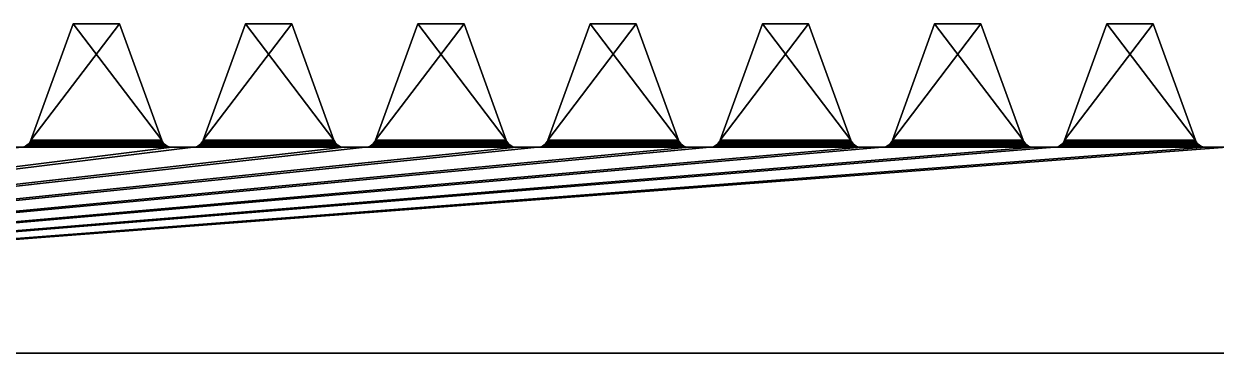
# Model space of a CAD drawing. Extents: x -15.2 to -4.5, y 0 to 0.6.
# Drawn here: x -12.343 to -10.042, y 0 to 0.635 of the extents above; entities that cross this region are included whole.
import ezdxf

# ---------------------------------------------------------------- set-up
doc = ezdxf.new("R2010")
doc.units = 0
doc.layers.add('4_21in_rac', color=253, linetype='CONTINUOUS')

msp = doc.modelspace()

# ---------------------------------------------------------------- meshes
at = {"layer": '4_21in_rac', "color": 253}
mesh = msp.add_polyface(dxfattribs=at)
corners = [(-12.580112, 0.635, 0.3175), (-12.580112, 0.635, -0.3175), (-12.490909, 0.635, -0.3175), (-12.490909, 0.635, 0.3175), (-12.401653, 0.40089, -0.3175), (-12.404133, 0.402925, -0.3175), (-12.666888, 0.402925, -0.3175), (-12.406275, 0.405314, -0.3175), (-12.664747, 0.405314, -0.3175), (-12.661669, 0.410923, -0.3175), (-12.408028, 0.408001, -0.3175), (-12.409352, 0.410923, -0.3175), (-12.662993, 0.408001, -0.3175), (-12.669368, 0.40089, -0.3175), (-12.669368, 0.40089, 0.3175), (-12.666888, 0.402925, 0.3175), (-12.403109, 0.402007, 0.3175), (-12.409352, 0.410923, 0.3175), (-12.662993, 0.408001, 0.3175), (-12.661669, 0.410923, 0.3175), (-12.664747, 0.405314, 0.3175), (-12.407803, 0.407601, 0.3175), (-12.4057, 0.404598, 0.3175), (-12.247626, 0.635, -0.3175), (-12.247626, 0.635, 0.3175), (-12.329183, 0.410923, 0.3175), (-12.329183, 0.410923, -0.3175), (-12.330507, 0.408001, 0.3175), (-12.332261, 0.405314, -0.3175), (-12.330507, 0.408001, -0.3175), (-12.334402, 0.402925, 0.3175), (-12.336882, 0.40089, -0.3175), (-12.334402, 0.402925, -0.3175), (-12.336882, 0.40089, 0.3175), (-12.332261, 0.405314, 0.3175)]
mesh.append_faces([[corners[k] for k in face] for face in [(0, 1, 2), (0, 2, 3), (4, 5, 6), (5, 7, 8), (9, 10, 11), (11, 2, 1), (7, 10, 12), (11, 1, 9), (10, 9, 12), (7, 12, 8), (5, 8, 6), (4, 6, 13), (14, 15, 16), (17, 18, 19), (20, 18, 21), (19, 0, 3), (15, 20, 22), (19, 3, 17), (18, 17, 21), (20, 21, 22), (15, 22, 16), (23, 24, 25), (23, 25, 26), (26, 25, 27), (27, 28, 29), (30, 31, 32), (30, 33, 31), (34, 30, 32), (34, 32, 28), (27, 34, 28), (26, 27, 29), (17, 3, 11), (3, 2, 11), (16, 5, 4), (21, 10, 7), (17, 11, 10), (16, 22, 5), (10, 21, 17), (22, 21, 7), (22, 7, 5)]], dxfattribs={"color": 253})
mesh = msp.add_polyface(dxfattribs=at)
corners = [(-12.247626, 0.635, 0.3175), (-12.247626, 0.635, -0.3175), (-12.158423, 0.635, -0.3175), (-12.158423, 0.635, 0.3175), (-12.069167, 0.40089, -0.3175), (-12.071647, 0.402925, -0.3175), (-12.334402, 0.402925, -0.3175), (-12.073789, 0.405314, -0.3175), (-12.332261, 0.405314, -0.3175), (-12.329183, 0.410923, -0.3175), (-12.075542, 0.408001, -0.3175), (-12.076866, 0.410923, -0.3175), (-12.330507, 0.408001, -0.3175), (-12.336882, 0.40089, -0.3175), (-12.336882, 0.40089, 0.3175), (-12.334402, 0.402925, 0.3175), (-12.070623, 0.402007, 0.3175), (-12.076866, 0.410923, 0.3175), (-12.330507, 0.408001, 0.3175), (-12.329183, 0.410923, 0.3175), (-12.332261, 0.405314, 0.3175), (-12.075317, 0.407601, 0.3175), (-12.073214, 0.404598, 0.3175), (-11.91514, 0.635, -0.3175), (-11.91514, 0.635, 0.3175), (-11.996697, 0.410923, 0.3175), (-11.996697, 0.410923, -0.3175), (-11.998021, 0.408001, 0.3175), (-11.999775, 0.405314, -0.3175), (-11.998021, 0.408001, -0.3175), (-12.001916, 0.402925, 0.3175), (-12.004396, 0.40089, -0.3175), (-12.001916, 0.402925, -0.3175), (-12.004396, 0.40089, 0.3175), (-11.999775, 0.405314, 0.3175)]
mesh.append_faces([[corners[k] for k in face] for face in [(0, 1, 2), (0, 2, 3), (4, 5, 6), (5, 7, 8), (9, 10, 11), (11, 2, 1), (7, 10, 12), (11, 1, 9), (10, 9, 12), (7, 12, 8), (5, 8, 6), (4, 6, 13), (14, 15, 16), (17, 18, 19), (20, 18, 21), (19, 0, 3), (15, 20, 22), (19, 3, 17), (18, 17, 21), (20, 21, 22), (15, 22, 16), (23, 24, 25), (23, 25, 26), (26, 25, 27), (27, 28, 29), (30, 31, 32), (30, 33, 31), (34, 30, 32), (34, 32, 28), (27, 34, 28), (26, 27, 29), (17, 3, 11), (3, 2, 11), (16, 5, 4), (21, 10, 7), (17, 11, 10), (16, 22, 5), (10, 21, 17), (22, 21, 7), (22, 7, 5)]], dxfattribs={"color": 253})
mesh = msp.add_polyface(dxfattribs=at)
corners = [(-11.91514, 0.635, 0.3175), (-11.91514, 0.635, -0.3175), (-11.825937, 0.635, -0.3175), (-11.825937, 0.635, 0.3175), (-11.736681, 0.40089, -0.3175), (-11.739161, 0.402925, -0.3175), (-12.001916, 0.402925, -0.3175), (-11.996697, 0.410923, -0.3175), (-11.743056, 0.408001, -0.3175), (-11.74438, 0.410923, -0.3175), (-11.741303, 0.405314, -0.3175), (-11.998021, 0.408001, -0.3175), (-11.999775, 0.405314, -0.3175), (-12.004396, 0.40089, 0.3175), (-12.001916, 0.402925, 0.3175), (-11.739161, 0.402925, 0.3175), (-11.74438, 0.410923, 0.3175), (-11.998021, 0.408001, 0.3175), (-11.996697, 0.410923, 0.3175), (-11.999775, 0.405314, 0.3175), (-11.743056, 0.408001, 0.3175), (-11.741303, 0.405314, 0.3175), (-11.582654, 0.635, -0.3175), (-11.582654, 0.635, 0.3175), (-11.664211, 0.410923, 0.3175), (-11.664211, 0.410923, -0.3175), (-11.665535, 0.408001, 0.3175), (-11.667289, 0.405314, -0.3175), (-11.665535, 0.408001, -0.3175), (-11.66943, 0.402925, 0.3175), (-11.67191, 0.40089, -0.3175), (-11.66943, 0.402925, -0.3175), (-11.67191, 0.40089, 0.3175), (-11.667289, 0.405314, 0.3175), (-11.736681, 0.40089, 0.3175)]
mesh.append_faces([[corners[k] for k in face] for face in [(0, 1, 2), (0, 2, 3), (4, 5, 6), (7, 8, 9), (10, 8, 11), (9, 2, 1), (5, 10, 12), (9, 1, 7), (8, 7, 11), (10, 11, 12), (5, 12, 6), (13, 14, 15), (16, 17, 18), (19, 17, 20), (18, 0, 3), (14, 19, 21), (18, 3, 16), (17, 16, 20), (19, 20, 21), (14, 21, 15), (22, 23, 24), (22, 24, 25), (25, 24, 26), (26, 27, 28), (29, 30, 31), (29, 32, 30), (33, 29, 31), (33, 31, 27), (26, 33, 27), (25, 26, 28), (16, 3, 9), (3, 2, 9), (15, 10, 5), (20, 9, 8), (34, 15, 5), (15, 21, 10), (9, 20, 16), (21, 20, 8), (21, 8, 10), (34, 5, 4)]], dxfattribs={"color": 253})
mesh = msp.add_polyface(dxfattribs=at)
corners = [(-11.582654, 0.635, 0.3175), (-11.582654, 0.635, -0.3175), (-11.493451, 0.635, -0.3175), (-11.493451, 0.635, 0.3175), (-11.392133, 0.397087, -0.3175), (-11.395332, 0.397331, -0.3175), (-11.680773, 0.397331, -0.3175), (-11.398457, 0.39806, -0.3175), (-11.677648, 0.39806, -0.3175), (-11.401434, 0.399255, -0.3175), (-11.674671, 0.399255, -0.3175), (-11.404195, 0.40089, -0.3175), (-11.67191, 0.40089, -0.3175), (-11.406675, 0.402925, -0.3175), (-11.66943, 0.402925, -0.3175), (-11.664211, 0.410923, -0.3175), (-11.41057, 0.408001, -0.3175), (-11.411894, 0.410923, -0.3175), (-11.408817, 0.405314, -0.3175), (-11.665535, 0.408001, -0.3175), (-11.667289, 0.405314, -0.3175), (-11.680773, 0.397331, 0.3175), (-11.677648, 0.39806, 0.3175), (-11.398457, 0.39806, 0.3175), (-11.674671, 0.399255, 0.3175), (-11.401434, 0.399255, 0.3175), (-11.67191, 0.40089, 0.3175), (-11.404195, 0.40089, 0.3175), (-11.66943, 0.402925, 0.3175), (-11.406675, 0.402925, 0.3175), (-11.411894, 0.410923, 0.3175), (-11.665535, 0.408001, 0.3175), (-11.664211, 0.410923, 0.3175), (-11.667289, 0.405314, 0.3175), (-11.41057, 0.408001, 0.3175), (-11.408817, 0.405314, 0.3175), (-11.395332, 0.397331, 0.3175), (-11.683972, 0.397087, 0.3175), (-11.392133, 0.397087, 0.3175)]
mesh.append_faces([[corners[k] for k in face] for face in [(0, 1, 2), (0, 2, 3), (4, 5, 6), (5, 7, 8), (7, 9, 10), (9, 11, 12), (11, 13, 14), (15, 16, 17), (18, 16, 19), (17, 2, 1), (13, 18, 20), (17, 1, 15), (16, 15, 19), (18, 19, 20), (13, 20, 14), (11, 14, 12), (9, 12, 10), (7, 10, 8), (5, 8, 6), (21, 22, 23), (22, 24, 25), (24, 26, 27), (26, 28, 29), (30, 31, 32), (33, 31, 34), (32, 0, 3), (28, 33, 35), (32, 3, 30), (31, 30, 34), (33, 34, 35), (28, 35, 29), (26, 29, 27), (24, 27, 25), (22, 25, 23), (21, 23, 36), (37, 36, 38), (30, 3, 17), (3, 2, 17), (34, 17, 16), (17, 34, 30)]], dxfattribs={"color": 253})
mesh = msp.add_polyface(dxfattribs=at)
corners = [(-11.065971, 0.39806, -0.3175), (-11.342185, 0.399255, -0.3175), (-11.345162, 0.39806, -0.3175), (-11.062846, 0.397331, -0.3175), (-11.348287, 0.397331, -0.3175), (-11.059647, 0.397087, -0.3175), (-11.351486, 0.397087, -0.3175), (-11.351486, 0.397087, 0.3175), (-11.348287, 0.397331, 0.3175), (-11.062846, 0.397331, 0.3175), (-11.345162, 0.39806, 0.3175), (-11.065971, 0.39806, 0.3175), (-11.342185, 0.399255, 0.3175), (-11.068948, 0.399255, 0.3175), (-11.250168, 0.635, -0.3175), (-11.250168, 0.635, 0.3175), (-11.331725, 0.410923, 0.3175), (-11.331725, 0.410923, -0.3175), (-11.333049, 0.408001, 0.3175), (-11.334803, 0.405314, -0.3175), (-11.333049, 0.408001, -0.3175), (-11.336944, 0.402925, 0.3175), (-11.339424, 0.40089, -0.3175), (-11.336944, 0.402925, -0.3175), (-11.339424, 0.40089, 0.3175), (-11.334803, 0.405314, 0.3175), (-11.392133, 0.397087, 0.3175), (-11.392133, 0.397087, -0.3175), (-11.395332, 0.397331, 0.3175), (-11.398457, 0.39806, -0.3175), (-11.395332, 0.397331, -0.3175), (-11.401434, 0.399255, 0.3175), (-11.404195, 0.40089, -0.3175), (-11.401434, 0.399255, -0.3175), (-11.406675, 0.402925, 0.3175), (-11.408817, 0.405314, -0.3175), (-11.406675, 0.402925, -0.3175), (-11.404195, 0.40089, 0.3175), (-11.408817, 0.405314, 0.3175), (-11.41057, 0.408001, 0.3175), (-11.41057, 0.408001, -0.3175), (-11.398457, 0.39806, 0.3175)]
mesh.append_faces([[corners[k] for k in face] for face in [(0, 1, 2), (3, 2, 4), (5, 4, 6), (7, 8, 9), (8, 10, 11), (10, 12, 13), (14, 15, 16), (14, 16, 17), (17, 16, 18), (18, 19, 20), (21, 22, 23), (12, 2, 1), (8, 6, 4), (24, 12, 1), (12, 10, 2), (6, 8, 7), (10, 8, 4), (10, 4, 2), (21, 24, 22), (24, 1, 22), (25, 21, 23), (25, 23, 19), (18, 25, 19), (17, 18, 20), (26, 27, 6), (26, 6, 7), (27, 26, 28), (28, 29, 30), (31, 32, 33), (34, 35, 36), (37, 34, 36), (34, 38, 35), (38, 39, 40), (38, 40, 35), (31, 37, 32), (37, 36, 32), (41, 31, 33), (41, 33, 29), (28, 41, 29), (27, 28, 30)]], dxfattribs={"color": 253})
mesh = msp.add_polyface(dxfattribs=at)
corners = [(-11.250168, 0.635, 0.3175), (-11.250168, 0.635, -0.3175), (-11.160965, 0.635, -0.3175), (-11.160965, 0.635, 0.3175), (-11.059647, 0.397087, -0.3175), (-11.062846, 0.397331, -0.3175), (-11.348287, 0.397331, -0.3175), (-11.065971, 0.39806, -0.3175), (-11.345162, 0.39806, -0.3175), (-11.068948, 0.399255, -0.3175), (-11.342185, 0.399255, -0.3175), (-11.071709, 0.40089, -0.3175), (-11.339424, 0.40089, -0.3175), (-11.074189, 0.402925, -0.3175), (-11.336944, 0.402925, -0.3175), (-11.331725, 0.410923, -0.3175), (-11.078084, 0.408001, -0.3175), (-11.079408, 0.410923, -0.3175), (-11.076331, 0.405314, -0.3175), (-11.333049, 0.408001, -0.3175), (-11.334803, 0.405314, -0.3175), (-11.342185, 0.399255, 0.3175), (-11.339424, 0.40089, 0.3175), (-11.071709, 0.40089, 0.3175), (-11.336944, 0.402925, 0.3175), (-11.074189, 0.402925, 0.3175), (-11.079408, 0.410923, 0.3175), (-11.333049, 0.408001, 0.3175), (-11.331725, 0.410923, 0.3175), (-11.334803, 0.405314, 0.3175), (-11.078084, 0.408001, 0.3175), (-11.076331, 0.405314, 0.3175), (-11.068948, 0.399255, 0.3175), (-11.345162, 0.39806, 0.3175), (-11.065971, 0.39806, 0.3175), (-11.348287, 0.397331, 0.3175), (-11.062846, 0.397331, 0.3175), (-11.351486, 0.397087, 0.3175), (-11.059647, 0.397087, 0.3175)]
mesh.append_faces([[corners[k] for k in face] for face in [(0, 1, 2), (0, 2, 3), (4, 5, 6), (5, 7, 8), (7, 9, 10), (9, 11, 12), (11, 13, 14), (15, 16, 17), (18, 16, 19), (17, 2, 1), (13, 18, 20), (17, 1, 15), (16, 15, 19), (18, 19, 20), (13, 20, 14), (11, 14, 12), (9, 12, 10), (21, 22, 23), (22, 24, 25), (26, 27, 28), (29, 27, 30), (28, 0, 3), (24, 29, 31), (28, 3, 26), (27, 26, 30), (29, 30, 31), (24, 31, 25), (22, 25, 23), (21, 23, 32), (33, 32, 34), (35, 34, 36), (37, 36, 38), (26, 3, 17), (3, 2, 17), (25, 18, 13), (30, 17, 16), (25, 31, 18), (17, 30, 26), (31, 30, 16), (31, 16, 18)]], dxfattribs={"color": 253})
mesh = msp.add_polyface(dxfattribs=at)
corners = [(-10.736462, 0.399255, -0.3175), (-11.006938, 0.40089, -0.3175), (-11.009699, 0.399255, -0.3175), (-10.733485, 0.39806, -0.3175), (-11.012676, 0.39806, -0.3175), (-10.73036, 0.397331, -0.3175), (-11.015801, 0.397331, -0.3175), (-10.727161, 0.397087, -0.3175), (-11.019, 0.397087, -0.3175), (-11.019, 0.397087, 0.3175), (-11.015801, 0.397331, 0.3175), (-10.73036, 0.397331, 0.3175), (-11.012676, 0.39806, 0.3175), (-10.733485, 0.39806, 0.3175), (-11.009699, 0.399255, 0.3175), (-10.736462, 0.399255, 0.3175), (-11.006938, 0.40089, 0.3175), (-10.739223, 0.40089, 0.3175), (-11.004458, 0.402925, 0.3175), (-10.741703, 0.402925, 0.3175), (-11.002317, 0.405314, 0.3175), (-10.743845, 0.405314, 0.3175), (-10.917682, 0.635, -0.3175), (-10.917682, 0.635, 0.3175), (-10.999239, 0.410923, 0.3175), (-10.999239, 0.410923, -0.3175), (-11.000563, 0.408001, 0.3175), (-11.002317, 0.405314, -0.3175), (-11.000563, 0.408001, -0.3175), (-11.004458, 0.402925, -0.3175), (-11.059647, 0.397087, 0.3175), (-11.059647, 0.397087, -0.3175), (-11.062846, 0.397331, 0.3175), (-11.065971, 0.39806, -0.3175), (-11.062846, 0.397331, -0.3175), (-11.068948, 0.399255, 0.3175), (-11.071709, 0.40089, -0.3175), (-11.068948, 0.399255, -0.3175), (-11.071709, 0.40089, 0.3175), (-11.074189, 0.402925, 0.3175), (-11.074189, 0.402925, -0.3175), (-11.065971, 0.39806, 0.3175)]
mesh.append_faces([[corners[k] for k in face] for face in [(0, 1, 2), (3, 2, 4), (5, 4, 6), (7, 6, 8), (9, 10, 11), (10, 12, 13), (12, 14, 15), (14, 16, 17), (16, 18, 19), (18, 20, 21), (22, 23, 24), (22, 24, 25), (25, 24, 26), (26, 27, 28), (18, 1, 29), (14, 4, 2), (10, 8, 6), (16, 14, 2), (14, 12, 4), (8, 10, 9), (12, 10, 6), (12, 6, 4), (18, 16, 1), (16, 2, 1), (20, 18, 29), (20, 29, 27), (26, 20, 27), (25, 26, 28), (30, 31, 8), (30, 8, 9), (31, 30, 32), (32, 33, 34), (35, 36, 37), (38, 39, 40), (35, 38, 36), (38, 40, 36), (41, 35, 37), (41, 37, 33), (32, 41, 33), (31, 32, 34)]], dxfattribs={"color": 253})
mesh = msp.add_polyface(dxfattribs=at)
corners = [(-10.917682, 0.635, 0.3175), (-10.917682, 0.635, -0.3175), (-10.828479, 0.635, -0.3175), (-10.828479, 0.635, 0.3175), (-10.727161, 0.397087, -0.3175), (-10.73036, 0.397331, -0.3175), (-11.015801, 0.397331, -0.3175), (-10.733485, 0.39806, -0.3175), (-11.012676, 0.39806, -0.3175), (-10.736462, 0.399255, -0.3175), (-11.009699, 0.399255, -0.3175), (-10.739223, 0.40089, -0.3175), (-11.006938, 0.40089, -0.3175), (-10.741703, 0.402925, -0.3175), (-11.004458, 0.402925, -0.3175), (-10.999239, 0.410923, -0.3175), (-10.745598, 0.408001, -0.3175), (-10.746922, 0.410923, -0.3175), (-10.743845, 0.405314, -0.3175), (-11.000563, 0.408001, -0.3175), (-11.002317, 0.405314, -0.3175), (-10.746922, 0.410923, 0.3175), (-11.000563, 0.408001, 0.3175), (-10.999239, 0.410923, 0.3175), (-11.002317, 0.405314, 0.3175), (-10.745598, 0.408001, 0.3175), (-10.743845, 0.405314, 0.3175), (-11.004458, 0.402925, 0.3175), (-10.741703, 0.402925, 0.3175), (-11.006938, 0.40089, 0.3175), (-10.739223, 0.40089, 0.3175), (-11.009699, 0.399255, 0.3175), (-10.736462, 0.399255, 0.3175), (-11.012676, 0.39806, 0.3175), (-10.733485, 0.39806, 0.3175), (-11.015801, 0.397331, 0.3175), (-10.73036, 0.397331, 0.3175), (-11.019, 0.397087, 0.3175), (-10.727161, 0.397087, 0.3175)]
mesh.append_faces([[corners[k] for k in face] for face in [(0, 1, 2), (0, 2, 3), (4, 5, 6), (5, 7, 8), (7, 9, 10), (9, 11, 12), (11, 13, 14), (15, 16, 17), (18, 16, 19), (17, 2, 1), (13, 18, 20), (17, 1, 15), (16, 15, 19), (18, 19, 20), (13, 20, 14), (11, 14, 12), (21, 22, 23), (24, 22, 25), (23, 0, 3), (23, 3, 21), (22, 21, 25), (24, 25, 26), (27, 26, 28), (29, 28, 30), (31, 30, 32), (33, 32, 34), (35, 34, 36), (37, 36, 38), (21, 3, 17), (3, 2, 17), (32, 11, 9), (28, 18, 13), (25, 17, 16), (30, 28, 13), (28, 26, 18), (17, 25, 21), (26, 25, 16), (26, 16, 18), (32, 30, 11), (30, 13, 11)]], dxfattribs={"color": 253})
mesh = msp.add_polyface(dxfattribs=at)
corners = [(-10.411359, 0.405314, -0.3175), (-10.668077, 0.408001, -0.3175), (-10.669831, 0.405314, -0.3175), (-10.409217, 0.402925, -0.3175), (-10.671972, 0.402925, -0.3175), (-10.406737, 0.40089, -0.3175), (-10.674452, 0.40089, -0.3175), (-10.403976, 0.399255, -0.3175), (-10.677213, 0.399255, -0.3175), (-10.400999, 0.39806, -0.3175), (-10.68019, 0.39806, -0.3175), (-10.397874, 0.397331, -0.3175), (-10.683315, 0.397331, -0.3175), (-10.394675, 0.397087, -0.3175), (-10.686514, 0.397087, -0.3175), (-10.686514, 0.397087, 0.3175), (-10.683315, 0.397331, 0.3175), (-10.397874, 0.397331, 0.3175), (-10.68019, 0.39806, 0.3175), (-10.400999, 0.39806, 0.3175), (-10.677213, 0.399255, 0.3175), (-10.403976, 0.399255, 0.3175), (-10.674452, 0.40089, 0.3175), (-10.406737, 0.40089, 0.3175), (-10.671972, 0.402925, 0.3175), (-10.409217, 0.402925, 0.3175), (-10.669831, 0.405314, 0.3175), (-10.668077, 0.408001, 0.3175), (-10.413112, 0.408001, 0.3175), (-10.411359, 0.405314, 0.3175), (-10.585196, 0.635, -0.3175), (-10.585196, 0.635, 0.3175), (-10.666753, 0.410923, 0.3175), (-10.666753, 0.410923, -0.3175), (-10.727161, 0.397087, 0.3175), (-10.727161, 0.397087, -0.3175), (-10.73036, 0.397331, 0.3175), (-10.733485, 0.39806, -0.3175), (-10.73036, 0.397331, -0.3175), (-10.733485, 0.39806, 0.3175), (-10.736462, 0.399255, 0.3175), (-10.736462, 0.399255, -0.3175)]
mesh.append_faces([[corners[k] for k in face] for face in [(0, 1, 2), (3, 2, 4), (5, 4, 6), (7, 6, 8), (9, 8, 10), (11, 10, 12), (13, 12, 14), (15, 16, 17), (16, 18, 19), (18, 20, 21), (20, 22, 23), (22, 24, 25), (26, 27, 28), (24, 26, 29), (30, 31, 32), (30, 32, 33), (33, 32, 27), (27, 2, 1), (24, 6, 4), (20, 10, 8), (16, 14, 12), (22, 20, 8), (20, 18, 10), (14, 16, 15), (18, 16, 12), (18, 12, 10), (24, 22, 6), (22, 8, 6), (26, 24, 4), (26, 4, 2), (27, 26, 2), (33, 27, 1), (34, 35, 14), (34, 14, 15), (35, 34, 36), (36, 37, 38), (39, 40, 41), (39, 41, 37), (36, 39, 37), (35, 36, 38)]], dxfattribs={"color": 253})
mesh = msp.add_polyface(dxfattribs=at)
corners = [(-10.585196, 0.635, 0.3175), (-10.585196, 0.635, -0.3175), (-10.495993, 0.635, -0.3175), (-10.495993, 0.635, 0.3175), (-10.394675, 0.397087, -0.3175), (-10.397874, 0.397331, -0.3175), (-10.683315, 0.397331, -0.3175), (-10.400999, 0.39806, -0.3175), (-10.68019, 0.39806, -0.3175), (-10.403976, 0.399255, -0.3175), (-10.677213, 0.399255, -0.3175), (-10.406737, 0.40089, -0.3175), (-10.674452, 0.40089, -0.3175), (-10.409217, 0.402925, -0.3175), (-10.671972, 0.402925, -0.3175), (-10.666753, 0.410923, -0.3175), (-10.413112, 0.408001, -0.3175), (-10.414436, 0.410923, -0.3175), (-10.411359, 0.405314, -0.3175), (-10.668077, 0.408001, -0.3175), (-10.669831, 0.405314, -0.3175), (-10.414436, 0.410923, 0.3175), (-10.668077, 0.408001, 0.3175), (-10.666753, 0.410923, 0.3175), (-10.413112, 0.408001, 0.3175), (-10.669831, 0.405314, 0.3175), (-10.411359, 0.405314, 0.3175), (-10.671972, 0.402925, 0.3175), (-10.409217, 0.402925, 0.3175), (-10.674452, 0.40089, 0.3175), (-10.406737, 0.40089, 0.3175), (-10.677213, 0.399255, 0.3175), (-10.403976, 0.399255, 0.3175), (-10.68019, 0.39806, 0.3175), (-10.400999, 0.39806, 0.3175), (-10.683315, 0.397331, 0.3175), (-10.397874, 0.397331, 0.3175), (-10.686514, 0.397087, 0.3175), (-10.394675, 0.397087, 0.3175)]
mesh.append_faces([[corners[k] for k in face] for face in [(0, 1, 2), (0, 2, 3), (4, 5, 6), (5, 7, 8), (7, 9, 10), (9, 11, 12), (11, 13, 14), (15, 16, 17), (18, 16, 19), (17, 2, 1), (13, 18, 20), (17, 1, 15), (16, 15, 19), (21, 22, 23), (23, 0, 3), (23, 3, 21), (22, 21, 24), (25, 24, 26), (27, 26, 28), (29, 28, 30), (31, 30, 32), (33, 32, 34), (35, 34, 36), (37, 36, 38), (21, 3, 17), (3, 2, 17), (36, 7, 5), (32, 11, 9), (28, 18, 13), (24, 17, 16), (30, 28, 13), (28, 26, 18), (17, 24, 21), (26, 24, 16), (26, 16, 18), (32, 30, 11), (30, 13, 11), (34, 32, 9), (34, 9, 7), (36, 34, 7)]], dxfattribs={"color": 253})
mesh = msp.add_polyface(dxfattribs=at)
corners = [(-10.25271, 0.635, 0.3175), (-10.25271, 0.635, -0.3175), (-10.163507, 0.635, -0.3175), (-10.080626, 0.408001, -0.3175), (-10.334267, 0.410923, -0.3175), (-10.335591, 0.408001, -0.3175), (-10.078873, 0.405314, -0.3175), (-10.337345, 0.405314, -0.3175), (-10.076731, 0.402925, -0.3175), (-10.339486, 0.402925, -0.3175), (-10.074251, 0.40089, -0.3175), (-10.341966, 0.40089, -0.3175), (-10.07149, 0.399255, -0.3175), (-10.344727, 0.399255, -0.3175), (-10.068513, 0.39806, -0.3175), (-10.347704, 0.39806, -0.3175), (-10.065388, 0.397331, -0.3175), (-10.350829, 0.397331, -0.3175), (-10.062189, 0.397087, -0.3175), (-10.354028, 0.397087, -0.3175), (-10.354028, 0.397087, 0.3175), (-10.350829, 0.397331, 0.3175), (-10.062189, 0.397087, 0.3175), (-10.347704, 0.39806, 0.3175), (-10.065841, 0.397406, 0.3175), (-10.344727, 0.399255, 0.3175), (-10.069382, 0.398355, 0.3175), (-10.341966, 0.40089, 0.3175), (-10.072704, 0.399904, 0.3175), (-10.339486, 0.402925, 0.3175), (-10.075707, 0.402007, 0.3175), (-10.08195, 0.410923, 0.3175), (-10.335591, 0.408001, 0.3175), (-10.334267, 0.410923, 0.3175), (-10.337345, 0.405314, 0.3175), (-10.080401, 0.407601, 0.3175), (-10.163507, 0.635, 0.3175), (-10.078298, 0.404598, 0.3175), (-10.394675, 0.397087, 0.3175), (-10.394675, 0.397087, -0.3175), (-10.397874, 0.397331, 0.3175), (-10.397874, 0.397331, -0.3175)]
mesh.append_faces([[corners[k] for k in face] for face in [(0, 1, 2), (3, 4, 5), (6, 5, 7), (8, 7, 9), (10, 9, 11), (12, 11, 13), (14, 13, 15), (16, 15, 17), (18, 17, 19), (20, 21, 22), (21, 23, 24), (23, 25, 26), (25, 27, 28), (27, 29, 30), (31, 32, 33), (34, 32, 35), (33, 0, 36), (29, 34, 37), (1, 0, 33), (1, 33, 4), (4, 33, 32), (32, 7, 5), (29, 11, 9), (25, 15, 13), (21, 19, 17), (27, 25, 13), (25, 23, 15), (19, 21, 20), (23, 21, 17), (23, 17, 15), (29, 27, 11), (27, 13, 11), (34, 29, 9), (34, 9, 7), (32, 34, 7), (4, 32, 5), (38, 39, 19), (38, 19, 20), (39, 38, 40), (39, 40, 41)]], dxfattribs={"color": 253})
mesh = msp.add_polyface(dxfattribs=at)
corners = [(-9.920224, 0.635, 0.3175), (-9.920224, 0.635, -0.3175), (-9.831021, 0.635, -0.3175), (-9.831021, 0.635, 0.3175), (-10.25271, 0.635, 0.3175), (-10.163507, 0.635, -0.3175), (-10.163507, 0.635, 0.3175), (-9.749464, 0.410923, -0.3175), (-10.001781, 0.410923, -0.3175), (-9.74814, 0.408001, -0.3175), (-10.003105, 0.408001, -0.3175), (-9.746387, 0.405314, -0.3175), (-10.004859, 0.405314, -0.3175), (-9.744245, 0.402925, -0.3175), (-10.007, 0.402925, -0.3175), (-10.334267, 0.410923, -0.3175), (-10.080626, 0.408001, -0.3175), (-10.08195, 0.410923, -0.3175), (-10.078873, 0.405314, -0.3175), (-10.335591, 0.408001, -0.3175), (-10.25271, 0.635, -0.3175), (-10.076731, 0.402925, -0.3175), (-10.337345, 0.405314, -0.3175), (-10.334267, 0.410923, 0.3175), (-10.08195, 0.410923, 0.3175), (-10.335591, 0.408001, 0.3175), (-10.080401, 0.407601, 0.3175), (-10.337345, 0.405314, 0.3175), (-10.078298, 0.404598, 0.3175), (-10.339486, 0.402925, 0.3175), (-10.075707, 0.402007, 0.3175), (-10.00948, 0.40089, 0.3175), (-10.007, 0.402925, 0.3175), (-9.744245, 0.402925, 0.3175), (-9.749464, 0.410923, 0.3175), (-10.003105, 0.408001, 0.3175), (-10.001781, 0.410923, 0.3175), (-10.004859, 0.405314, 0.3175), (-9.74814, 0.408001, 0.3175), (-9.746387, 0.405314, 0.3175), (-10.00948, 0.40089, -0.3175)]
mesh.append_faces([[corners[k] for k in face] for face in [(0, 1, 2), (0, 2, 3), (4, 5, 6), (7, 2, 1), (7, 1, 8), (9, 8, 10), (11, 10, 12), (13, 12, 14), (15, 16, 17), (18, 16, 19), (17, 5, 20), (21, 18, 22), (17, 20, 15), (23, 6, 24), (25, 24, 26), (27, 26, 28), (29, 28, 30), (31, 32, 33), (34, 35, 36), (37, 35, 38), (36, 0, 3), (32, 37, 39), (36, 3, 34), (1, 0, 36), (1, 36, 8), (8, 36, 35), (35, 12, 10), (32, 40, 14), (37, 32, 14), (37, 14, 12), (35, 37, 12), (8, 35, 10), (24, 6, 17), (6, 5, 17), (26, 16, 18), (24, 17, 16), (30, 28, 21), (16, 26, 24), (28, 26, 18), (28, 18, 21)]], dxfattribs={"color": 253})
mesh = msp.add_polyface(dxfattribs=at)
corners = [(-12.725276, 0.397331, -0.3175), (-13.007592, 0.39806, -0.3175), (-13.010717, 0.397331, -0.3175), (-12.722077, 0.397087, -0.3175), (-13.013916, 0.397087, -0.3175), (-13.057762, 0.397331, -0.3175), (-13.060887, 0.39806, -0.3175), (-13.340078, 0.39806, -0.3175), (-13.063864, 0.399255, -0.3175), (-13.337101, 0.399255, -0.3175), (-13.066625, 0.40089, -0.3175), (-13.33434, 0.40089, -0.3175), (-13.054563, 0.397087, -0.3175), (-13.343203, 0.397331, -0.3175), (-13.33186, 0.402925, -0.3175), (-12.057105, 0.397087, -0.3175), (-12.348944, 0.397087, -0.3175), (-15.24, 0, -0.3175), (-12.016458, 0.397087, -0.3175), (-11.724619, 0.397087, -0.3175), (-13.33434, 0.40089, 0.3175), (-13.069105, 0.402925, 0.3175), (-13.066625, 0.40089, 0.3175), (-13.337101, 0.399255, 0.3175), (-13.063864, 0.399255, 0.3175), (-13.340078, 0.39806, 0.3175), (-13.060887, 0.39806, 0.3175), (-13.343203, 0.397331, 0.3175), (-13.057762, 0.397331, 0.3175), (-13.346402, 0.397087, 0.3175), (-13.054563, 0.397087, 0.3175), (-13.013916, 0.397087, 0.3175), (-13.010717, 0.397331, 0.3175), (-12.725276, 0.397331, 0.3175), (-13.007592, 0.39806, 0.3175), (-12.728401, 0.39806, 0.3175), (-13.004615, 0.399255, 0.3175), (-12.731378, 0.399255, 0.3175), (-15.24, 0, 0.3175), (-12.348944, 0.397087, 0.3175), (-12.057105, 0.397087, 0.3175), (-12.016458, 0.397087, 0.3175), (-11.724619, 0.397087, 0.3175), (-13.004615, 0.399255, -0.3175), (-13.001854, 0.40089, 0.3175), (-13.001854, 0.40089, -0.3175)]
mesh.append_faces([[corners[k] for k in face] for face in [(0, 1, 2), (3, 2, 4), (5, 6, 7), (6, 8, 9), (8, 10, 11), (12, 5, 13), (10, 14, 11), (8, 11, 9), (15, 16, 17), (18, 15, 17), (19, 18, 17), (20, 21, 22), (23, 22, 24), (25, 24, 26), (27, 26, 28), (29, 28, 30), (31, 32, 33), (32, 34, 35), (34, 36, 37), (38, 39, 40), (38, 40, 41), (38, 41, 42), (36, 1, 43), (32, 4, 2), (44, 36, 43), (36, 34, 1), (4, 32, 31), (34, 32, 2), (34, 2, 1), (44, 43, 45), (30, 12, 4), (30, 4, 31), (12, 30, 28), (28, 6, 5), (24, 10, 8), (24, 22, 10), (26, 24, 8), (26, 8, 6), (28, 26, 6), (12, 28, 5)]], dxfattribs={"color": 253})
mesh = msp.add_polyface(dxfattribs=at)
corners = [(-12.389591, 0.397087, -0.3175), (-12.678231, 0.397331, -0.3175), (-12.68143, 0.397087, -0.3175), (-12.725276, 0.397331, -0.3175), (-12.728401, 0.39806, -0.3175), (-13.007592, 0.39806, -0.3175), (-12.731378, 0.399255, -0.3175), (-13.004615, 0.399255, -0.3175), (-12.734139, 0.40089, -0.3175), (-13.001854, 0.40089, -0.3175), (-12.722077, 0.397087, -0.3175), (-13.010717, 0.397331, -0.3175), (-12.999374, 0.402925, -0.3175), (-11.351486, 0.397087, -0.3175), (-11.392133, 0.397087, -0.3175), (-15.24, 0, -0.3175), (-11.683972, 0.397087, -0.3175), (-11.724619, 0.397087, -0.3175), (-13.004615, 0.399255, 0.3175), (-13.001854, 0.40089, 0.3175), (-12.734139, 0.40089, 0.3175), (-12.736619, 0.402925, 0.3175), (-12.731378, 0.399255, 0.3175), (-13.007592, 0.39806, 0.3175), (-12.728401, 0.39806, 0.3175), (-13.010717, 0.397331, 0.3175), (-12.725276, 0.397331, 0.3175), (-13.013916, 0.397087, 0.3175), (-12.722077, 0.397087, 0.3175), (-12.68143, 0.397087, 0.3175), (-12.678231, 0.397331, 0.3175), (-12.389591, 0.397087, 0.3175), (-12.675106, 0.39806, 0.3175), (-12.393243, 0.397406, 0.3175), (-11.392133, 0.397087, 0.3175), (-11.351486, 0.397087, 0.3175), (-15.24, 0, 0.3175), (-11.683972, 0.397087, 0.3175), (-11.724619, 0.397087, 0.3175), (-12.672129, 0.399255, 0.3175), (-12.675106, 0.39806, -0.3175), (-12.672129, 0.399255, -0.3175), (-12.669368, 0.40089, 0.3175), (-12.669368, 0.40089, -0.3175)]
mesh.append_faces([[corners[k] for k in face] for face in [(0, 1, 2), (3, 4, 5), (4, 6, 7), (6, 8, 9), (10, 3, 11), (8, 12, 9), (6, 9, 7), (4, 7, 5), (13, 14, 15), (16, 17, 15), (14, 16, 15), (18, 19, 20), (19, 21, 20), (18, 20, 22), (23, 22, 24), (25, 24, 26), (27, 26, 28), (29, 30, 31), (30, 32, 33), (34, 35, 36), (37, 34, 36), (38, 37, 36), (39, 40, 41), (30, 2, 1), (42, 39, 41), (39, 32, 40), (2, 30, 29), (32, 30, 1), (32, 1, 40), (42, 41, 43), (28, 10, 2), (28, 2, 29), (10, 28, 26), (26, 4, 3), (22, 8, 6), (22, 20, 8), (24, 22, 6), (24, 6, 4), (26, 24, 4), (10, 26, 3)]], dxfattribs={"color": 253})
mesh = msp.add_polyface(dxfattribs=at)
corners = [(-11.392133, 0.397087, -0.3175), (-11.680773, 0.397331, -0.3175), (-11.683972, 0.397087, -0.3175), (-11.724619, 0.397087, -0.3175), (-11.727818, 0.397331, -0.3175), (-12.013259, 0.397331, -0.3175), (-11.730943, 0.39806, -0.3175), (-12.010134, 0.39806, -0.3175), (-11.73392, 0.399255, -0.3175), (-12.007157, 0.399255, -0.3175), (-11.736681, 0.40089, -0.3175), (-12.004396, 0.40089, -0.3175), (-12.001916, 0.402925, -0.3175), (-10.021542, 0.397087, -0.3175), (-10.062189, 0.397087, -0.3175), (-15.24, 0, -0.3175), (-10.354028, 0.397087, -0.3175), (-12.010134, 0.39806, 0.3175), (-12.007157, 0.399255, 0.3175), (-11.73392, 0.399255, 0.3175), (-12.004396, 0.40089, 0.3175), (-11.736681, 0.40089, 0.3175), (-11.739161, 0.402925, 0.3175), (-11.730943, 0.39806, 0.3175), (-12.013259, 0.397331, 0.3175), (-11.727818, 0.397331, 0.3175), (-12.016458, 0.397087, 0.3175), (-11.724619, 0.397087, 0.3175), (-11.683972, 0.397087, 0.3175), (-11.680773, 0.397331, 0.3175), (-11.395332, 0.397331, 0.3175), (-10.062189, 0.397087, 0.3175), (-10.021542, 0.397087, 0.3175), (-15.24, 0, 0.3175), (-10.354028, 0.397087, 0.3175), (-4.5466, 0, 0.3175), (-11.674671, 0.399255, 0.3175), (-11.677648, 0.39806, -0.3175), (-11.674671, 0.399255, -0.3175), (-11.67191, 0.40089, 0.3175), (-11.677648, 0.39806, 0.3175), (-11.67191, 0.40089, -0.3175)]
mesh.append_faces([[corners[k] for k in face] for face in [(0, 1, 2), (3, 4, 5), (4, 6, 7), (6, 8, 9), (8, 10, 11), (10, 12, 11), (8, 11, 9), (6, 9, 7), (4, 7, 5), (13, 14, 15), (14, 16, 15), (17, 18, 19), (18, 20, 21), (20, 22, 21), (18, 21, 19), (17, 19, 23), (24, 23, 25), (26, 25, 27), (28, 29, 30), (31, 32, 33), (34, 31, 33), (15, 33, 35), (36, 37, 38), (29, 2, 1), (39, 36, 38), (36, 40, 37), (2, 29, 28), (40, 29, 1), (40, 1, 37), (39, 38, 41), (27, 3, 2), (27, 2, 28), (3, 27, 25), (25, 6, 4), (19, 10, 8), (19, 21, 10), (23, 19, 8), (23, 8, 6), (25, 23, 6), (3, 25, 4)]], dxfattribs={"color": 253})
mesh = msp.add_polyface(dxfattribs=at)
corners = [(-9.741765, 0.40089, -0.3175), (-10.007, 0.402925, -0.3175), (-10.00948, 0.40089, -0.3175), (-9.739004, 0.399255, -0.3175), (-10.012241, 0.399255, -0.3175), (-9.736027, 0.39806, -0.3175), (-10.015218, 0.39806, -0.3175), (-9.732902, 0.397331, -0.3175), (-10.018343, 0.397331, -0.3175), (-9.729703, 0.397087, -0.3175), (-10.021542, 0.397087, -0.3175), (-10.062189, 0.397087, -0.3175), (-10.065388, 0.397331, -0.3175), (-10.350829, 0.397331, -0.3175), (-10.068513, 0.39806, -0.3175), (-10.347704, 0.39806, -0.3175), (-10.07149, 0.399255, -0.3175), (-10.344727, 0.399255, -0.3175), (-10.074251, 0.40089, -0.3175), (-10.341966, 0.40089, -0.3175), (-10.076731, 0.402925, -0.3175), (-10.339486, 0.402925, -0.3175), (-4.5466, 0, -0.3175), (-15.24, 0, -0.3175), (-10.341966, 0.40089, 0.3175), (-10.075707, 0.402007, 0.3175), (-10.072704, 0.399904, 0.3175), (-10.344727, 0.399255, 0.3175), (-10.069382, 0.398355, 0.3175), (-10.347704, 0.39806, 0.3175), (-10.065841, 0.397406, 0.3175), (-10.350829, 0.397331, 0.3175), (-10.062189, 0.397087, 0.3175), (-10.021542, 0.397087, 0.3175), (-10.018343, 0.397331, 0.3175), (-9.732902, 0.397331, 0.3175), (-10.015218, 0.39806, 0.3175), (-9.736027, 0.39806, 0.3175), (-10.012241, 0.399255, 0.3175), (-9.739004, 0.399255, 0.3175), (-10.00948, 0.40089, 0.3175), (-9.741765, 0.40089, 0.3175), (-15.24, 0, 0.3175), (-4.5466, 0, 0.3175), (-10.007, 0.402925, 0.3175)]
mesh.append_faces([[corners[k] for k in face] for face in [(0, 1, 2), (3, 2, 4), (5, 4, 6), (7, 6, 8), (9, 8, 10), (11, 12, 13), (12, 14, 15), (14, 16, 17), (16, 18, 19), (18, 20, 21), (22, 10, 23), (24, 25, 26), (27, 26, 28), (29, 28, 30), (31, 30, 32), (33, 34, 35), (34, 36, 37), (36, 38, 39), (38, 40, 41), (42, 33, 43), (38, 6, 4), (34, 10, 8), (40, 38, 4), (38, 36, 6), (10, 34, 33), (36, 34, 8), (36, 8, 6), (44, 40, 2), (40, 4, 2), (32, 11, 10), (32, 10, 33), (11, 32, 12), (28, 16, 14), (25, 20, 18), (26, 25, 18), (28, 26, 16), (26, 18, 16), (30, 28, 14), (30, 14, 12), (32, 30, 12)]], dxfattribs={"color": 253})
mesh = msp.add_polyface(dxfattribs=at)
corners = [(-8.067273, 0.397087, -0.3175), (-8.070472, 0.397331, -0.3175), (-8.355913, 0.397331, -0.3175), (-8.073597, 0.39806, -0.3175), (-8.352788, 0.39806, -0.3175), (-8.076574, 0.399255, -0.3175), (-8.349811, 0.399255, -0.3175), (-8.079335, 0.40089, -0.3175), (-8.34705, 0.40089, -0.3175), (-8.34457, 0.402925, -0.3175), (-8.359112, 0.397087, -0.3175), (-8.399759, 0.397087, -0.3175), (-8.402958, 0.397331, -0.3175), (-8.688399, 0.397331, -0.3175), (-4.5466, 0, -0.3175), (-9.729703, 0.397087, -0.3175), (-10.021542, 0.397087, -0.3175), (-8.359112, 0.397087, 0.3175), (-8.355913, 0.397331, 0.3175), (-8.067273, 0.397087, 0.3175), (-8.352788, 0.39806, 0.3175), (-8.070925, 0.397406, 0.3175), (-8.349811, 0.399255, 0.3175), (-8.074466, 0.398355, 0.3175), (-8.34705, 0.40089, 0.3175), (-8.077788, 0.399904, 0.3175), (-8.080791, 0.402007, 0.3175), (-15.24, 0, -0.3175), (-4.5466, 0, 0.3175), (-8.34457, 0.402925, 0.3175), (-8.399759, 0.397087, 0.3175), (-8.402958, 0.397331, 0.3175), (-8.406083, 0.39806, -0.3175), (-8.40906, 0.399255, 0.3175), (-8.411821, 0.40089, -0.3175), (-8.40906, 0.399255, -0.3175), (-8.411821, 0.40089, 0.3175), (-8.414301, 0.402925, -0.3175), (-8.406083, 0.39806, 0.3175)]
mesh.append_faces([[corners[k] for k in face] for face in [(0, 1, 2), (1, 3, 4), (3, 5, 6), (5, 7, 8), (7, 9, 8), (5, 8, 6), (3, 6, 4), (1, 4, 2), (0, 2, 10), (11, 12, 13), (14, 15, 16), (17, 18, 19), (18, 20, 21), (20, 22, 23), (22, 24, 25), (24, 26, 25), (22, 25, 23), (20, 23, 21), (18, 21, 19), (27, 28, 14), (22, 4, 6), (18, 10, 2), (24, 22, 6), (22, 20, 4), (10, 18, 17), (20, 18, 2), (20, 2, 4), (29, 24, 8), (24, 6, 8), (30, 11, 10), (30, 10, 17), (11, 30, 31), (31, 32, 12), (33, 34, 35), (33, 36, 34), (36, 37, 34), (38, 33, 35), (38, 35, 32), (31, 38, 32), (11, 31, 12)]], dxfattribs={"color": 253})
mesh = msp.add_polyface(dxfattribs=at)
corners = [(-12.057105, 0.397087, -0.3175), (-12.345745, 0.397331, -0.3175), (-12.348944, 0.397087, -0.3175), (-12.389591, 0.397087, -0.3175), (-12.39279, 0.397331, -0.3175), (-12.678231, 0.397331, -0.3175), (-12.395915, 0.39806, -0.3175), (-12.675106, 0.39806, -0.3175), (-12.398892, 0.399255, -0.3175), (-12.672129, 0.399255, -0.3175), (-12.401653, 0.40089, -0.3175), (-12.669368, 0.40089, -0.3175), (-10.727161, 0.397087, -0.3175), (-11.019, 0.397087, -0.3175), (-15.24, 0, -0.3175), (-11.059647, 0.397087, -0.3175), (-11.351486, 0.397087, -0.3175), (-12.675106, 0.39806, 0.3175), (-12.672129, 0.399255, 0.3175), (-12.396784, 0.398355, 0.3175), (-12.669368, 0.40089, 0.3175), (-12.400106, 0.399904, 0.3175), (-12.403109, 0.402007, 0.3175), (-12.393243, 0.397406, 0.3175), (-12.678231, 0.397331, 0.3175), (-12.389591, 0.397087, 0.3175), (-12.348944, 0.397087, 0.3175), (-12.345745, 0.397331, 0.3175), (-12.057105, 0.397087, 0.3175), (-12.34262, 0.39806, 0.3175), (-12.060757, 0.397406, 0.3175), (-11.019, 0.397087, 0.3175), (-10.727161, 0.397087, 0.3175), (-15.24, 0, 0.3175), (-11.059647, 0.397087, 0.3175), (-11.351486, 0.397087, 0.3175), (-12.339643, 0.399255, 0.3175), (-12.34262, 0.39806, -0.3175), (-12.339643, 0.399255, -0.3175), (-12.336882, 0.40089, 0.3175), (-12.336882, 0.40089, -0.3175)]
mesh.append_faces([[corners[k] for k in face] for face in [(0, 1, 2), (3, 4, 5), (4, 6, 7), (6, 8, 9), (8, 10, 11), (8, 11, 9), (6, 9, 7), (4, 7, 5), (12, 13, 14), (13, 15, 14), (15, 16, 14), (17, 18, 19), (18, 20, 21), (20, 22, 21), (18, 21, 19), (17, 19, 23), (24, 23, 25), (26, 27, 28), (27, 29, 30), (31, 32, 33), (34, 31, 33), (35, 34, 33), (36, 37, 38), (27, 2, 1), (39, 36, 38), (36, 29, 37), (2, 27, 26), (29, 27, 1), (29, 1, 37), (39, 38, 40), (25, 3, 2), (25, 2, 26), (3, 25, 4), (19, 8, 6), (21, 22, 10), (19, 21, 8), (21, 10, 8), (23, 19, 6), (23, 6, 4), (25, 23, 4)]], dxfattribs={"color": 253})
mesh = msp.add_polyface(dxfattribs=at)
corners = [(-11.724619, 0.397087, -0.3175), (-12.013259, 0.397331, -0.3175), (-12.016458, 0.397087, -0.3175), (-12.057105, 0.397087, -0.3175), (-12.060304, 0.397331, -0.3175), (-12.345745, 0.397331, -0.3175), (-12.063429, 0.39806, -0.3175), (-12.34262, 0.39806, -0.3175), (-12.066406, 0.399255, -0.3175), (-12.339643, 0.399255, -0.3175), (-12.069167, 0.40089, -0.3175), (-12.336882, 0.40089, -0.3175), (-10.354028, 0.397087, -0.3175), (-10.394675, 0.397087, -0.3175), (-15.24, 0, -0.3175), (-10.686514, 0.397087, -0.3175), (-10.727161, 0.397087, -0.3175), (-12.34262, 0.39806, 0.3175), (-12.339643, 0.399255, 0.3175), (-12.064298, 0.398355, 0.3175), (-12.336882, 0.40089, 0.3175), (-12.06762, 0.399904, 0.3175), (-12.070623, 0.402007, 0.3175), (-12.060757, 0.397406, 0.3175), (-12.345745, 0.397331, 0.3175), (-12.057105, 0.397087, 0.3175), (-12.016458, 0.397087, 0.3175), (-12.013259, 0.397331, 0.3175), (-11.727818, 0.397331, 0.3175), (-12.010134, 0.39806, 0.3175), (-11.730943, 0.39806, 0.3175), (-10.394675, 0.397087, 0.3175), (-10.354028, 0.397087, 0.3175), (-15.24, 0, 0.3175), (-10.686514, 0.397087, 0.3175), (-10.727161, 0.397087, 0.3175), (-12.007157, 0.399255, 0.3175), (-12.010134, 0.39806, -0.3175), (-12.007157, 0.399255, -0.3175), (-12.004396, 0.40089, 0.3175), (-12.004396, 0.40089, -0.3175)]
mesh.append_faces([[corners[k] for k in face] for face in [(0, 1, 2), (3, 4, 5), (4, 6, 7), (6, 8, 9), (8, 10, 11), (8, 11, 9), (6, 9, 7), (4, 7, 5), (12, 13, 14), (13, 15, 14), (15, 16, 14), (17, 18, 19), (18, 20, 21), (20, 22, 21), (18, 21, 19), (17, 19, 23), (24, 23, 25), (26, 27, 28), (27, 29, 30), (31, 32, 33), (34, 31, 33), (35, 34, 33), (36, 37, 38), (27, 2, 1), (39, 36, 38), (36, 29, 37), (2, 27, 26), (29, 27, 1), (29, 1, 37), (39, 38, 40), (25, 3, 2), (25, 2, 26), (3, 25, 4), (19, 8, 6), (21, 22, 10), (19, 21, 8), (21, 10, 8), (23, 19, 6), (23, 6, 4), (25, 23, 4)]], dxfattribs={"color": 253})

doc.saveas('drawing.dxf')
